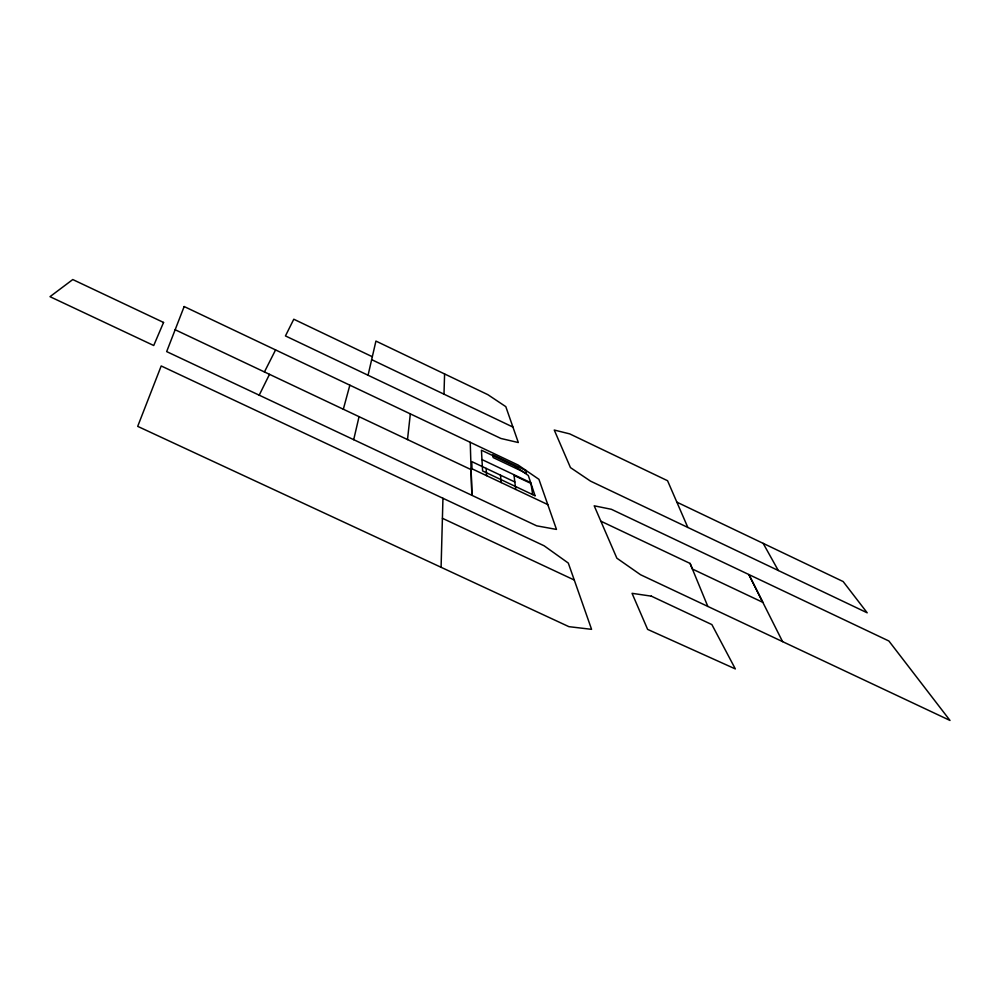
<?xml version="1.0" encoding="UTF-8"?>
<svg xmlns="http://www.w3.org/2000/svg" width="1000" height="1000" viewBox="0 0 1000 1000"><rect width="100%" height="100%" fill="white"/><g stroke="black" fill="none" stroke-linecap="round" stroke-linejoin="round"><path stroke-width="1.5" d="M441.087 567.288L442.95 498.288M443.988 394.162L444.588 373.963M407.5 439.575L410.337 413.875M368.062 375.25L375.925 341.075L487.863 394.675L505.8 406.637L518.325 442.537L500.913 438.475L285.45 335.925L293.788 319.225L372.325 356.737M353.7 439.675L359.05 416.662M343.325 409.225L349.85 385.175M259.2 395.175L269.5 374.338M264.425 371.938L275.575 349.925M442.413 518.288L574.275 580.025L591.575 629.338L568.9 626.663L137.7 426.362L161.2 365.962L544.113 545.788L568.288 563.062L574.275 580.025M600.837 521.175L616.862 558.188L640.55 574.738L950 720.45L888.888 641L611.388 509.3L594.212 505.812L600.837 521.175L690.1 563.438L707.812 606.413M514.825 481.962L471.763 461.587L472 468.762M547.788 504.588L471.075 468.35L471.887 495.325L470.238 442.3M175.15 329.738L471.112 469.637M481.962 459.562L530.7 482.65M676.875 502.163L843.15 581.55L867.2 612.812L590.487 481.112L570.462 467.6L554.263 430.05L569.725 433.888L667.562 480.725L687.825 527.438M371.662 359.65L512.938 427.075M763.162 543.362L778.3 570.5M782.575 641.625L748.863 574.538L762.837 602.362L692.375 569.025L690.1 563.438M532.675 494.613L530.962 483.45L514.038 475.438L515.725 489.438M500.5 475.188L501.188 482.562M486.15 468.387L486.613 475.675M184.163 306.537L166.663 351.6L536.663 525.825L556.487 529.425L538.925 479.325L518.175 465.062L184.163 306.537M163.562 322.45L153.725 345.513L50 296.675L72.775 279.55L163.562 322.45M651.325 596.15L632.05 593.325L647.625 629.388L735.337 668.925L711.888 624.6L651.325 596.15M535.062 495.737L482.6 470.925L481.438 450.2L514.138 465.712L528.3 475.475L535.062 495.737M526.025 470.562L492.9 454.85L493.125 457.55L526.438 473.35L526.025 470.562"/></g></svg>
